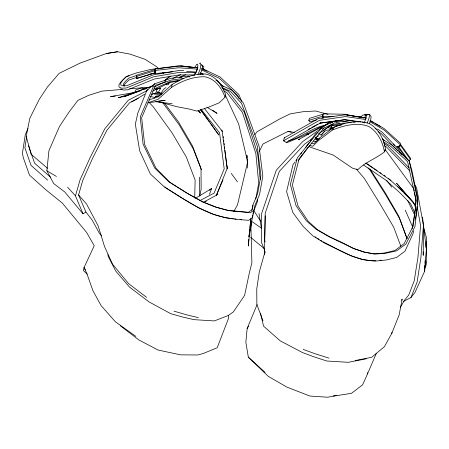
<?xml version="1.0" encoding="UTF-8"?>
<svg xmlns="http://www.w3.org/2000/svg" width="449" height="449" viewBox="0 0 449 449"><rect width="100%" height="100%" fill="white"/><g stroke="black" fill="none" stroke-linecap="round" stroke-linejoin="round"><path stroke-width="0.67" d="M423.362 227.508L423.255 255.352L423.188 251.878M265.219 215.823L264.326 254.768M410.38 159.316L400.446 145.358L400.474 144.236L410.425 158.16L410.38 159.316L408.77 160.837L398.807 146.918L396.764 146.778L398.156 146.958L400.413 144.808L400.441 143.276L384.131 128.577L370.223 120.416M194.703 197.987L195.13 180.066L186.251 156.897L172.018 132.792L153.305 106.879L149.135 102.445M151.88 93.987L151.846 95.003L152.306 94.127L155.337 93.111L159.878 92.735M417.239 206.776L415.493 219.185M417.334 204.699L417.637 197.785L411.958 170.772L409.207 160.955L392.263 145.403L382.301 139.184M415.942 197.818L415.432 209.105L412.081 228.928M424.861 265.252L424.507 271.51L414.943 292.518L410.981 297.53L403.595 301.358M424.979 263.17L425.136 260.386M425.882 247.174L426.202 241.613M264.949 252.922L265.039 251.575L259.281 272.027L256.761 288.898L256.867 304.495L263.002 320.822M248.825 239.311L248.348 246.063L250.817 218.747L249.902 227.688M203.588 69.264L203.829 66.778L201.449 64.673L202.162 65.38M250.744 228.013L251.412 221.088M252.748 207.242L252.95 205.165M257.097 304.59L247.163 328.511L245.839 342.267L248.336 357.18L268.233 376.329L286.844 387.072L309.922 396.057L327.944 397.236L336.699 395.3M252.815 214.97L249.015 236.612L249.29 233.867M249.425 232.492L249.767 229.063M101.698 235.832L99.392 233.334L92.163 220.061L85.916 212.068L82.998 213.791L64.802 192.015L53.695 183.568L46.87 170.766L48.935 150.701L59.431 126.573L68.798 112.373L77.89 100.396L88.835 95.272L102.114 91.091L122.066 89.441M249.015 236.612L250.11 228.653M333.22 396.181L351.46 393.335L362.607 384.815L367.507 373.944L367.709 372.575M426.022 261.75L424.507 271.51L426.348 249.352L422.515 217.12L422.571 219.898M26.727 136.243L24.886 147.8L31.032 165.367L47.616 180.111M197.397 68.742L197.38 67.109L196.864 67.283M413.518 230.893L413.058 233.648L404.992 251.182L396.574 257.479L386.263 260.01L374.741 261.144L362.876 259.657L351.64 255.986L325.25 243.515L312.79 235.815L303.193 226.515L292.804 212.45L286.591 191.616L292.995 164.671L295.049 161.853M253.051 213.617L253.646 210.239M158.491 101.109L165.215 100.38L147.772 102.843L158.037 99.291L171.591 87.342L172.09 84.519C182.064 78.367 193.3 73.647 205.21 73.967C215.599 75.769 222.16 85.052 225.561 94.374L225.061 97.209L219.207 102.815L208.701 107.137L196.982 111.111L189.068 109.028L176.67 106.654L158.132 101.676M257.748 199.715L257.384 201.713L253.584 211.479L252.557 217.557L248.695 220.307L237.325 219.466L225.813 217.844L213.337 214.33L198.621 207.764L182.019 198.104L164.603 187.171L150.387 174.01L139.656 150.78L135.351 124.137L137.877 112.985L146.829 90.412L154.596 83.783L170.979 78.334L188.866 76.038L189.186 77.217M255.773 198.969L258.719 183.141L255.84 153.513L242.432 112.463L226.599 92.354L223.563 90.9M364.891 117.879L365.407 115.09L367.282 114.691L364.414 114.557M199.799 195.73L201.135 189.304L201.034 168.493L192.486 145.925L178.427 121.814L164.631 103.309M355.125 360.569L371.738 357.275L384.423 346.656L391.685 333.579L391.977 332.221M365.991 117.935L344.877 114.821L318.425 118.536L284.245 137.888L283.543 140.773L286.501 142.586L289.139 141.839L304.018 135.508L319.727 127.336L322.461 126.859M316.674 119.821L309.597 121.943L308.817 120.388L309.322 118.401L322.915 114.248L322.376 116.274L323.112 117.891L321.826 118.278M166.478 83.503L166.147 84.777L168.308 84.76L168.583 83.66L169.952 82.515M85.916 212.068L78.586 194.973L82.739 180.459L92.371 158.733L106.834 130.339L129.609 102.698L138.337 98.309M82.998 213.791L75.46 195.831L80.04 179.942L90.053 157.722L104.808 128.756L128.246 100.25L146.862 90.777M197.324 69.213L196.757 70.936L194.086 75.438M196.46 71.161L197.487 68.029L197.897 65.47L197.594 64.151L196.64 64.448L194.754 67.473M209.447 194.4L211.608 188.552L195.635 198.172M367.243 122.97L368.724 119.024L369.561 115.825L369.521 114.259L366.479 115.056L365.856 118.783L364.139 123.026M369.375 123.57L370.537 120.484L371.16 116.757L369.521 114.259L368.612 114.72M251.816 210.25L252.529 208.409M401.659 300.308L402.175 299.006L399.139 314.99L391.685 333.579M410.981 297.53L417.104 282.107L420.859 257.99L423.441 225.336L416.571 187.643L414.522 184.808M227.806 166.781L216.379 195.36L222.979 179.914M331.328 127.842L331.71 126.882M327.624 127.213L330.24 128.481L331.02 126.556L333.338 125.153M309.703 145.476L312.79 146.217L318.605 140.453L332.726 129.84L333.843 127.19C345.225 122.852 358.173 119.238 370.021 123.918C378.928 129.407 383.8 139.162 385.545 149.22L384.428 151.852C376.105 158.643 365.396 161.982 357.808 169.728L352.308 168.072L333.209 155.068L310.169 147.115L309.243 146.284M367.507 373.944L376.352 353.284M154.596 83.783L140.234 116.931L143.074 144.151L154.681 167.993L168.83 181.8L186.677 192.935L202.46 201.741L215.941 207.118L228.451 210.57L250.25 212.764L253.865 210.413L255.071 205.176L259.556 194.529L262.833 176.115L259.084 146.245L243.386 102.973L232.043 90.288L220.689 84.945M28.001 128.493L25.29 134.739L22.45 153.126L23.225 157.515L29.477 175.11L45.944 189.865L62.259 203.015L86.629 232.459L94.223 245.749L84.014 267.598L83.391 270.523L87.218 274.154M199.94 74.585C201.214 71.705 202.959 68.461 202.168 65.257M197.93 74.455C199.474 70.936 201.55 66.94 200.546 63.04L199.339 63.41M154.54 98.151L155.449 96.271L160.029 95.379M424.956 267.525L426.185 265.045L426.55 237.847L423.62 227.834M259.298 151.42L263.019 143.972L288.028 131.389L291.423 132.264M135.003 91.585L135.862 89.907L141.16 88.021L148.726 87.527M202.246 66.811L202.796 65.801M233.8 211.535L237.487 204.896L247.68 161.836L238.694 124.104L225.23 95.059M247.163 328.511L248.499 326.165M157.476 88.953L156.19 91.186L158.228 92.477L161.034 93.336L163.515 89.323L165.984 87.521M400.284 307.509L404.426 300.325L408.725 295.038L414.197 280.928L417.952 257.417L420.573 225.437L417.093 206.467M158.228 92.477L160.691 88.245M384.709 151.184L385.607 149.657M123.655 85.748L125.181 83.609L128.869 80.04L137.085 77.234M196.017 72.497L194.771 73.698M298.164 160.86L308.373 146.834M295.874 160.725L296.699 159.597M300.813 153.962L301.638 152.834M305.752 147.199L309.456 142.125M310.276 140.997L315.63 133.673L317.32 132.477M254.903 134.565L256.951 131.832L279.587 119.047L290.183 113.872L302.828 111.745L315.552 110.993L328.017 114.321M320.025 128.425L321.17 126.904M324.644 131.018L321.467 134.975L321.108 135.143L319.037 133.746M321.108 135.143L324.144 131.669L326.575 130.261L330.464 129.638M400.446 145.358L398.807 146.918L398.156 146.958M360.132 117.447L362.843 114.978L365.407 115.09M172.09 84.519L158.519 96.647L148.9 100.037M164.974 80.371L168.594 77.228L170.957 76.004M164.205 81.061L169.671 76.768M315.883 137.68L318.285 139.532L317.471 140.206L315.159 139.055M209.402 190.208L211.608 188.552M333.843 127.19L319.609 137.966L313.834 143.787L311.432 143.169M312.538 138.393L304.635 144.09L279.289 171.417L265.202 213.297L264.714 240.653L265.224 241.938M318.751 133.92L319.879 133.106M323.269 130.665L330.604 125.372L340.269 125.22M322.292 127.51L302.682 141.581L276.303 170.165L261.683 213.393L261.335 242.017L264.714 250.323M323.97 126.304L329.572 122.285L332.355 122.212M319.194 133.465L332.114 124.339L341.672 125.018M322.393 128.902L324.083 127.707M330.279 123.335L331.407 122.538M332.165 122.324L333.304 121.623M131.709 101.923L144.668 94.245M308.048 129.48L310.472 128.15M311.685 127.482L315.321 125.484M316.534 124.816L317.746 124.148M328.118 123.34L298.254 139.762L299.584 139.437M203.262 202.347L217.945 194.338M171.591 87.342C181.57 81.207 192.795 76.459 204.71 76.768C215.088 78.603 221.638 87.892 225.061 97.209M205.109 201.809L206.332 201.169M199.951 200.563L214.061 193.16L224.197 168.919L219.55 132.809L201.068 109.18M365.812 118.328L366.21 118.121M172.736 78.452L180.526 74.68M152.666 91.108L169.492 82.65L179.342 80.657M286.136 142.445L320.171 123.155L345.259 119.63L360.94 121.937M146.829 90.412L148.097 89.822M154.434 86.887L165.838 81.606M154.074 88.958L170.323 81.505L179.942 80.416M179.42 77.346L185.746 74.697M316.91 136.524L318.577 135.873M158.834 68.764L156.886 66.929L145.167 59.352L130.014 54.116L117.481 51.764L106.334 53.521L79.883 63.191L59.178 73.333L47.476 86.971L39.332 99.246L29.808 118.283L26.21 136.35L31.093 154.26L47.594 168.336M153.002 85.669L123.795 96.821L140.863 90.664M319.694 138.612L317.853 139.291L317.471 140.206L315.619 137.68M144.803 89.239L146.772 88.532M136.445 75.483L128.594 78.221L125.187 81.55L123.419 84.014L123.481 85.518L124.693 86.04M129.138 75.808L125.832 76.942L121.191 81.522L118.934 84.743L119.041 87.044L121.651 88.189L126.365 87.982L153.485 76.807L179.072 72.446L195.141 72.401M152.632 86.09L118.39 97.73L123.105 96.653M332.726 129.84C344.108 125.507 357.039 121.887 368.898 126.534C377.805 132.034 382.66 141.8 384.428 151.852M136.715 76.364L154.512 70.813L154.473 69.674L136.676 75.185L136.833 78.474L154.613 73.08L155.315 73.597L172.646 71.761M136.81 78.401L154.602 72.901L155.315 73.597L155.124 68.916L178.584 66.278L197.981 67.653M308.817 120.388L322.376 116.274L333.237 116.667M335.122 120.904L336.368 120.545M339.135 125.355L335.858 126.292L332.849 128.077L331.02 126.556L332.137 128.644M288.645 140.739C301.717 137.562 312.117 127.258 325.407 125.288M148.619 74.427L151.347 73.782M155.455 89.278L160.17 88.2L156.723 88.784M342.722 121.926L348.963 120.579M366.272 358.796L348.306 362.315L326.827 361.007L313.8 356.775L302.317 352.482L280.311 340.92L263.563 326.142L260.487 313.206M319.643 123.093L321.013 122.852M322.382 122.605L323.751 122.358M134.666 92.511L110.538 96.591L115.342 96.092M117.481 51.764L106.334 53.521M353.739 122.33L355.075 122.145M320.255 123.06L333.293 121.286M335.352 121.005L344.276 119.793L358.386 121.898M154.4 71.47L155.764 71.29M157.577 68.95L158.946 68.776M152.037 73.692L155.506 73.243M183.905 78.474L171.664 79.973L155.59 85.203L141.648 117.711L144.629 144.494L156.078 168.33L169.997 182.367L187.721 193.609L203.33 202.263L216.362 207.331L228.002 210.418L248.432 212.265L251.878 209.919L253.068 204.548L257.558 193.856L260.897 175.503L257.21 145.959L241.59 103.41L230.46 91.355L221.75 87.364M155.298 73.344L155.18 70.476L178.517 67.777L197.616 69.095M180.341 77.447L181.66 77.29M375.875 260.673C356.641 261.397 339.68 250.149 323.14 241.82M379.893 260.297L381.229 260.173M129.638 88.812L142.024 87.791L143.282 88.307M142.765 88.234L145.448 88.043M358.953 117.217L361.686 117.099M183.692 70.515L178.932 70.521L153.266 74.865L126.882 85.675L122.981 85.888L120.82 84.945L120.742 83.071L122.723 80.27L126.719 76.33L136.3 72.974L150.342 69.528L179.617 65.649L194.838 67.541M193.901 74.932L178.971 74.916L154.282 79.03L127.729 89.828L123.133 90.013L120.607 88.908M344.304 114.663L345.696 114.697M363.196 117.818L364.324 117.857M155.32 93.01L162.241 93.28M161.78 94.419L154.507 94.122L153.249 93.605M336.138 122.807L339.517 122.998M351.107 122.313L333.809 121.135L322.348 126.904L297.333 157.84L290.385 184.466L296.009 205.58L306.252 220.689L316.085 229.276L328.707 236.544L353.694 248.533L364.695 252.209L375.123 254.078L385.68 253.253L396.602 250.839L405.84 244.121L414.955 226.56L417.845 201.073L409.207 160.955M240.114 219.331L241.467 219.426M186.638 71.38L196.387 72.076M344.288 123.694L334.544 122.903L323.667 128.285L299.146 158.671L292.378 185.044L298.029 206.125L308.154 221.245L317.774 229.888L330.066 237.01L342.699 242.819L353.425 248.437L363.572 251.951L373.579 253.865L383.996 253.101L394.912 250.536L404.184 243.532L413.299 225.926L416.144 200.916L407.58 161.578L390.798 146.396L383.193 141.704M196.224 67.715L197.605 67.883M155.814 101.721L172.124 103.73M180.913 65.93L194.013 67.569M294.443 132.427L288.028 131.389M306.667 133.965L308.704 134.217M230.045 218.287C205.968 215.279 185.841 200.175 165.776 187.738L164.777 186.784M231.381 218.455L233.385 218.708M234.72 218.876L236.056 219.045M365.699 119.513L345.623 116.566L319.452 120.321L283.543 140.773L284.015 140.902M362.304 122.139L365.031 122.543M347.049 114.944L350.428 115.567M351.78 115.814L357.864 116.931M359.217 117.178L360.569 117.43M363.931 117.84L344.49 114.242L323.381 113.822L322.848 116.51L323.549 118.042M150.14 96.468L154.596 97.422M155.449 96.271L158.177 96.894M198.413 317.651L186.93 314.917L173.988 311.163M313.43 141.008L316.118 141.716M330.24 128.481L331.873 128.992M329.033 358.156L315.288 353.823L303.193 349.412M284.245 137.888L284.621 138.006M200.086 73.294L202.538 74.45M201.994 68.439L220.004 76.97L238.801 94.402L241.747 101.418M201.607 69.881L219.269 78.272L237.807 95.57L239.149 98.78M200.417 72.861L203.526 74.332M215.952 80.225L217.193 80.814L223.305 86.483M201.674 68.613L207.141 71.273M222.592 88.475L228.182 91.254L244.222 112.031L257.698 153.973L260.235 179.594M318.285 139.532L315.77 137.596M370.099 120.775L373.72 122.796M374.926 123.464L380.354 126.495M375.061 128.425L376.829 129.464M369.965 121.718L384.237 130.131L400.413 144.808M46.87 170.766L56.451 176.44M206.989 107.232L217.052 113.35L212.742 110.314M315.058 236.786L316.208 237.504M317.364 238.223L319.099 239.3M320.833 240.383L321.989 241.102M384.097 145.538L386.477 147.019L409.847 170.901M383.94 143.472L387.958 146.02L409.078 167.803M377.536 129.065L382.099 132.101L398.392 149.163L400.121 152.812M378.097 131.546L381.465 133.796L397.685 150.825M366.261 163.245L373.164 167.898M374.314 168.678L377.188 170.62M380.062 172.556L381.212 173.336M384.086 175.278L385.236 176.053M363.55 165.052L385.573 179.937L399.313 192.2L410.582 203.723L415.168 213.55M365.677 163.094L390.967 180.487M251.109 220.97L261.385 228.171M135.834 336.357L115.371 321.776L101.064 305.545L92.949 290.728L86.668 273.037L84.014 267.598L85.529 269.916M120.399 325.856L138.82 339.915L157.981 350.007L180.543 354.85L197.796 354.979L203.111 353.548L217.198 347.739L228.687 317.943L228.468 315.198M146.61 297.367L128.554 283.566L112.576 264.259L104.533 246.54L98.101 225.768L86.5 203.964L78.586 194.973M250.744 237.442L264.281 248.572M50.642 177.237L34.601 163.223L28.562 145.813M388.57 178.522L402.91 191.527M204.261 69.999L203.234 69.073L203.818 70.033M248.336 357.18L265.101 372.339M199.872 73.198L200.871 74.107M220.173 84.345L222.188 86.197M162.729 72.435L163.7 73.355M397.96 186.846L413.748 202.892L396.59 183.293L415.089 204.604M404.852 193.519L406.788 195.517M409.213 198.009L413.097 201.999L415.465 207.084M198.144 110.617L200.529 113.081L198.183 110.488M382.222 138.629L384.125 140.61M67.619 187.244L75.46 195.831M368.085 167.875L369.931 169.98L385.629 194.686L399.762 218.893L407.097 238.582M356.298 169.009L364.279 178.343L379.506 202.993L393.745 227.317L400.901 246.355M393.346 143.994L394.671 145.611M399.071 150.999L402.057 154.866M204.519 108.596L222.62 131.725M386.802 180.515L391.82 187.267M162.493 102.389L179.022 124.592L193.3 148.978L201.382 169.845M231.241 173.37L237.465 181.856M384.967 149.281L413.86 188.855M200.798 109.971L209.324 121.69M210.138 122.807L218.792 134.969L200.4 109.455M399.228 145.678L400.031 146.784M397.792 146.789L406.626 158.957M253.511 210.149L260.628 221.183M369.965 168.931L384.613 191.768L398.594 215.789L406.934 238.526M407.765 200.602L414.584 214.948M405.256 210.154L412.474 226.599M107.839 254.65L108.355 256.665L115.73 271.084L129.402 287.001L149.062 301.924L170.8 313.716L182.951 317.112L194.019 319.654L214.341 320.923L228.356 315.467L233.418 311.859L244.61 295.397L249.363 272.84L251.9 262.8L250.856 224.04M413.989 189.529L414.236 190.887M414.483 192.239L415.976 200.372M259.011 213.617L261.273 227.39M221.952 130.002L227.278 168.919L224.955 150.325M223.226 136.547L223.4 137.927M223.658 139.993L223.832 141.373M224.09 143.439L224.259 144.814M224.522 146.879L224.691 148.26M247.169 157.358L246.95 155.438L247.64 167.999M247.388 159.277L247.607 161.197M136.676 75.185L136.833 78.474M154.473 69.674L154.613 73.08L154.512 70.813M155.124 68.916L155.18 70.476M199.558 177.175L199.738 196.067"/></g></svg>
